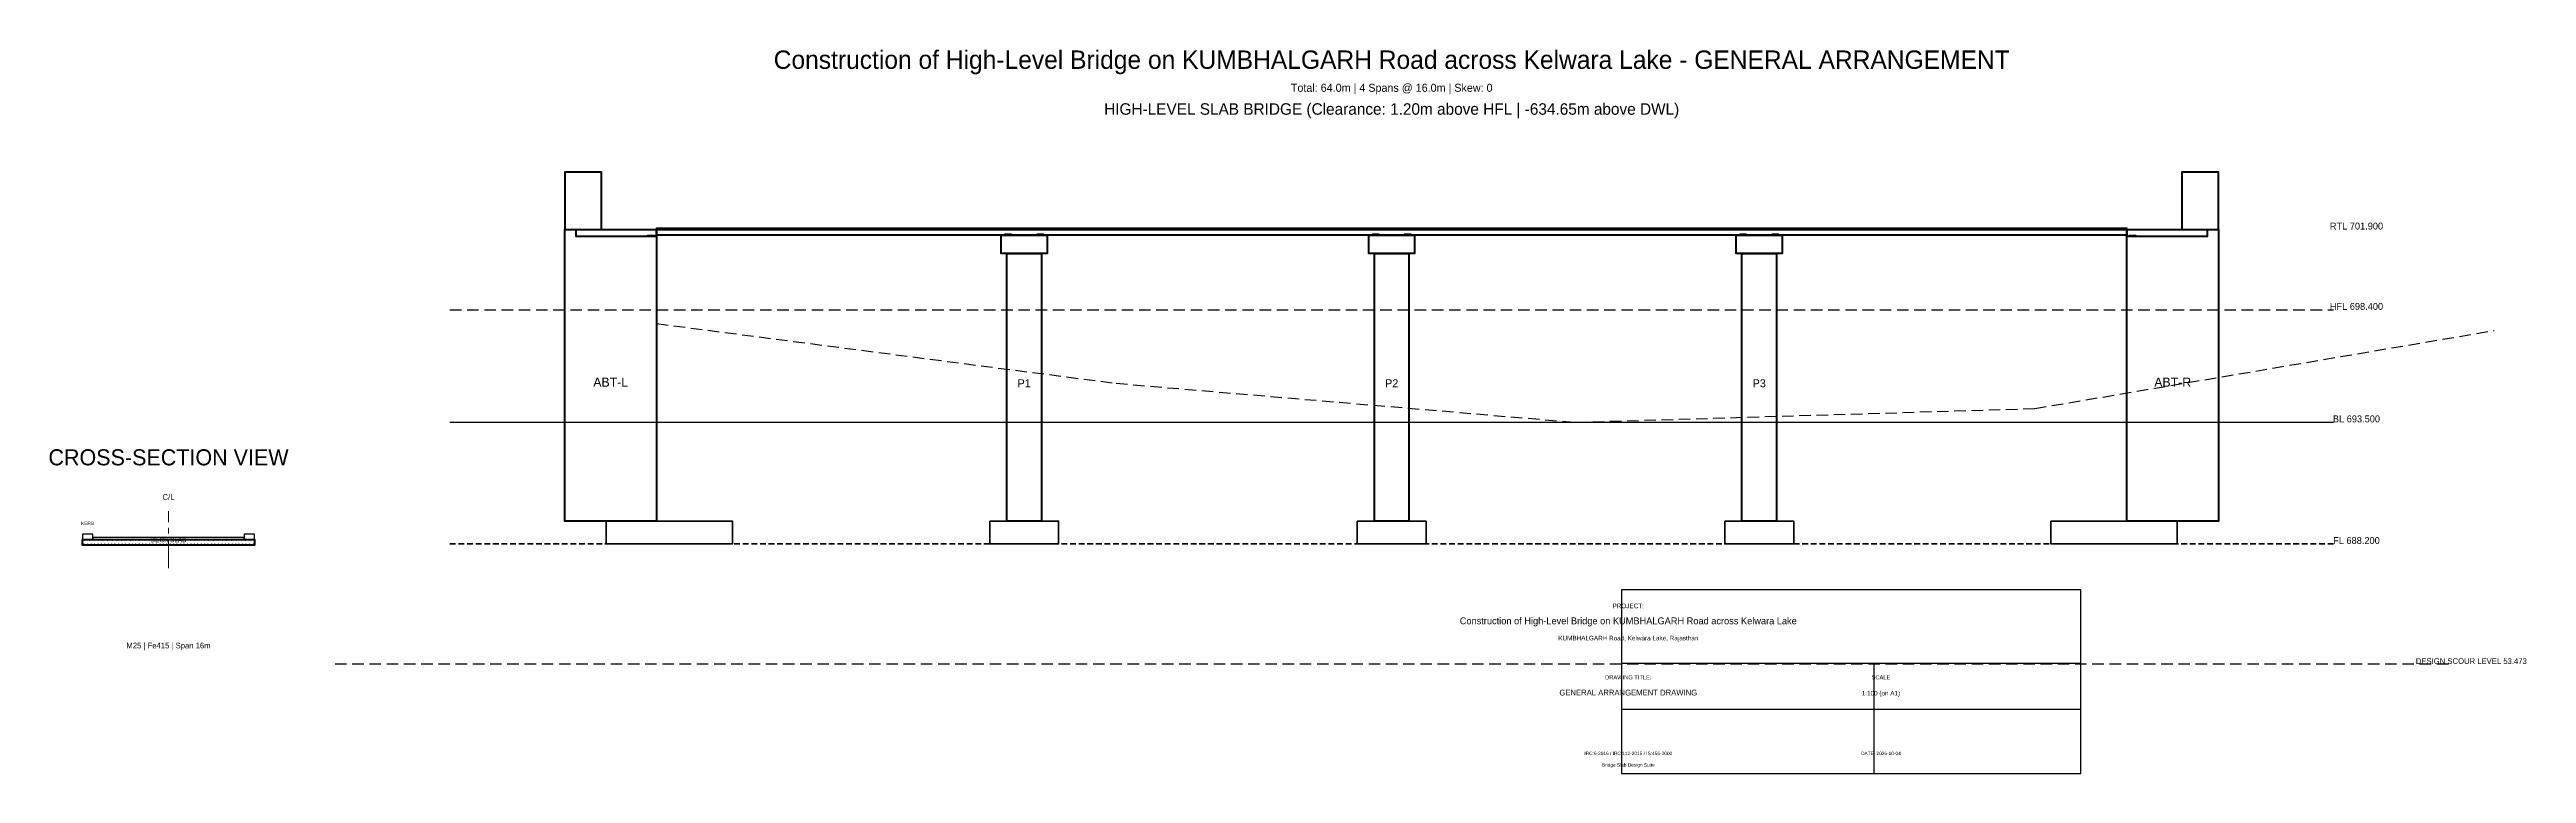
# Model space of a CAD drawing. Header units: metres. Extents: x -26 to 81, y -14 to 730.
# Drawn here: x -26.4 to 81.4, y 698.2 to 729.7 of the extents above.
import ezdxf
from ezdxf.enums import TextEntityAlignment as Align

# ---------------------------------------------------------------- set-up
doc = ezdxf.new("R2010")
doc.units = ezdxf.units.M
for name, pattern in [('CENTER', [2, 1.25, -0.25, 0.25, -0.25]), ('DASHED', [0.75, 0.5, -0.25]), ('HIDDEN', [0.375, 0.25, -0.125])]:
    doc.linetypes.add(name, pattern=pattern)
for name, color, linetype, lineweight in [('A-GRID', 8, 'CENTER', 15), ('A-TEXT', 7, 'CONTINUOUS', 18), ('A-TITLE', 7, 'CONTINUOUS', 25), ('G-BED', 32, 'CONTINUOUS', 25), ('G-HFL', 150, 'DASHED', 25), ('G-NGL', 30, 'DASHED', 25), ('H-CONC', 253, 'CONTINUOUS', 15), ('S-ABUT', 5, 'CONTINUOUS', 50), ('S-BEARING', 6, 'CONTINUOUS', 30), ('S-DECK', 4, 'CONTINUOUS', 50), ('S-FNDTN', 2, 'HIDDEN', 35), ('S-KERB', 8, 'CONTINUOUS', 25), ('S-PIER', 3, 'CONTINUOUS', 50), ('S-PIERCAP', 3, 'CONTINUOUS', 40), ('X-REBAR', 1, 'CONTINUOUS', 18)]:
    doc.layers.add(name, color=color, linetype=linetype, lineweight=lineweight)

msp = doc.modelspace()

# ---------------------------------------------------------------- hatches: boundary and pattern name
at = {"layer": 'H-CONC'}
h = msp.add_hatch(dxfattribs=at)
h.set_pattern_fill('ANSI31', color=256, scale=0.05, style=0)
h.set_pattern_definition([])
h.paths.add_polyline_path([(0, 721.9), (64, 721.9), (64, 721.65), (0, 721.65)])
h = msp.add_hatch(dxfattribs=at)
h.set_pattern_fill('ANSI31', color=256, scale=0.04, style=0)
h.set_pattern_definition([])
h.paths.add_polyline_path([(15.25, 720.85), (16.75, 720.85), (16.75, 709.2), (15.25, 709.2)])
h = msp.add_hatch(dxfattribs=at)
h.set_pattern_fill('ANSI31', color=256, scale=0.04, style=0)
h.set_pattern_definition([])
h.paths.add_polyline_path([(31.25, 720.85), (32.75, 720.85), (32.75, 709.2), (31.25, 709.2)])
h = msp.add_hatch(dxfattribs=at)
h.set_pattern_fill('ANSI31', color=256, scale=0.04, style=0)
h.set_pattern_definition([])
h.paths.add_polyline_path([(47.25, 720.85), (48.75, 720.85), (48.75, 709.2), (47.25, 709.2)])
h = msp.add_hatch(dxfattribs=at)
h.set_pattern_fill('ANSI32', color=256, scale=0.08, style=0)
h.set_pattern_definition([])
h.paths.add_polyline_path([(-2.2, 709.2), (3.3, 709.2), (3.3, 708.2), (-2.2, 708.2)])
h = msp.add_hatch(dxfattribs=at)
h.set_pattern_fill('ANSI32', color=256, scale=0.08, style=0)
h.set_pattern_definition([])
h.paths.add_polyline_path([(60.7, 709.2), (66.2, 709.2), (66.2, 708.2), (60.7, 708.2)])
h = msp.add_hatch(dxfattribs=at)
h.set_pattern_fill('ANSI31', color=256, scale=0.03, style=0)
h.set_pattern_definition([])
h.paths.add_polyline_path([(-25, 708.4), (-17.5, 708.4), (-17.5, 708.15), (-25, 708.15)])

# ---------------------------------------------------------------- linework, layer by layer
at = {"layer": 'A-GRID', "linetype": 'CENTER'}
msp.add_line((-21.25, 707.15), (-21.25, 709.625), dxfattribs=at)
at = {"layer": 'A-TITLE', "linetype": 'CONTINUOUS'}
for p, q in [((42, 703), (62, 703)), ((53, 698.2), (53, 703)), ((42, 701), (62, 701))]:
    msp.add_line(p, q, dxfattribs=at)
msp.add_lwpolyline([(42, 698.2), (62, 698.2), (62, 706.2), (42, 706.2)], close=True, dxfattribs=at)
at = {"layer": 'G-BED', "linetype": 'CONTINUOUS'}
msp.add_line((-9, 713.5), (73, 713.5), dxfattribs=at)
at = {"layer": 'G-BED', "linetype": 'DASHED'}
msp.add_line((-14, 702.973), (78, 702.973), dxfattribs=at)
at = {"layer": 'G-HFL', "linetype": 'DASHED'}
msp.add_line((-9, 718.4), (73, 718.4), dxfattribs=at)
at = {"layer": 'G-NGL', "linetype": 'DASHED'}
msp.add_lwpolyline([(0, 717.8), (20, 715.2), (40, 713.5), (60, 714.1), (80, 717.5)], dxfattribs=at)
at = {"layer": 'S-ABUT', "linetype": 'CONTINUOUS'}
for points in [[(-4, 721.9), (-2.4, 721.9), (-2.4, 724.4), (-4, 724.4)], [(66.4, 721.9), (68, 721.9), (68, 724.4), (66.4, 724.4)], [(-4, 721.9), (0, 721.9), (0, 709.2), (-4, 709.2)], [(64, 721.9), (68, 721.9), (68, 709.2), (64, 709.2)]]:
    msp.add_lwpolyline(points, close=True, dxfattribs=at)
at = {"layer": 'S-BEARING', "linetype": 'CONTINUOUS'}
for points in [[(-0.4, 721.65), (-0.1, 721.65), (-0.1, 721.6), (-0.4, 721.6)], [(15.15, 721.65), (15.45, 721.65), (15.45, 721.7), (15.15, 721.7)], [(16.55, 721.65), (16.85, 721.65), (16.85, 721.7), (16.55, 721.7)], [(31.15, 721.65), (31.45, 721.65), (31.45, 721.7), (31.15, 721.7)], [(32.55, 721.65), (32.85, 721.65), (32.85, 721.7), (32.55, 721.7)], [(47.15, 721.65), (47.45, 721.65), (47.45, 721.7), (47.15, 721.7)], [(48.55, 721.65), (48.85, 721.65), (48.85, 721.7), (48.55, 721.7)], [(64.1, 721.65), (64.4, 721.65), (64.4, 721.6), (64.1, 721.6)]]:
    msp.add_lwpolyline(points, close=True, dxfattribs=at)
at = {"layer": 'S-DECK', "linetype": 'CONTINUOUS'}
msp.add_line((0, 721.9), (64, 721.9), dxfattribs=at)
for points in [[(-3.5, 721.9), (0, 721.9), (0, 721.6), (-3.5, 721.6)], [(0, 721.9), (64, 721.9), (64, 721.65), (0, 721.65)], [(64, 721.9), (67.5, 721.9), (67.5, 721.6), (64, 721.6)], [(-25, 708.4), (-17.5, 708.4), (-17.5, 708.15), (-25, 708.15)]]:
    msp.add_lwpolyline(points, close=True, dxfattribs=at)
at = {"layer": 'S-FNDTN', "linetype": 'HIDDEN'}
msp.add_line((-9, 708.2), (73, 708.2), dxfattribs=at)
at = {"layer": 'S-FNDTN', "linetype": 'CONTINUOUS'}
for points in [[(-2.2, 709.2), (3.3, 709.2), (3.3, 708.2), (-2.2, 708.2)], [(14.5, 709.2), (17.5, 709.2), (17.5, 708.2), (14.5, 708.2)], [(30.5, 709.2), (33.5, 709.2), (33.5, 708.2), (30.5, 708.2)], [(46.5, 709.2), (49.5, 709.2), (49.5, 708.2), (46.5, 708.2)], [(60.7, 709.2), (66.2, 709.2), (66.2, 708.2), (60.7, 708.2)]]:
    msp.add_lwpolyline(points, close=True, dxfattribs=at)
at = {"layer": 'S-KERB', "linetype": 'CONTINUOUS'}
for points in [[(0, 721.975), (64, 721.975), (64, 721.9), (0, 721.9)], [(-25, 708.4), (-24.55, 708.4), (-24.55, 708.625), (-25, 708.625)], [(-24.55, 708.4), (-17.95, 708.4), (-17.95, 708.475), (-24.55, 708.475)], [(-17.95, 708.4), (-17.5, 708.4), (-17.5, 708.625), (-17.95, 708.625)]]:
    msp.add_lwpolyline(points, close=True, dxfattribs=at)
at = {"layer": 'S-PIER', "linetype": 'CONTINUOUS'}
for points in [[(15.25, 720.85), (16.75, 720.85), (16.75, 709.2), (15.25, 709.2)], [(31.25, 720.85), (32.75, 720.85), (32.75, 709.2), (31.25, 709.2)], [(47.25, 720.85), (48.75, 720.85), (48.75, 709.2), (47.25, 709.2)]]:
    msp.add_lwpolyline(points, close=True, dxfattribs=at)
at = {"layer": 'S-PIERCAP', "linetype": 'CONTINUOUS'}
for points in [[(15, 721.65), (17, 721.65), (17, 720.85), (15, 720.85)], [(31, 721.65), (33, 721.65), (33, 720.85), (31, 720.85)], [(47, 721.65), (49, 721.65), (49, 720.85), (47, 720.85)]]:
    msp.add_lwpolyline(points, close=True, dxfattribs=at)
at = {"layer": 'X-REBAR'}
for centre, radius in [((-24.925, 708.19), 0.01), ((-24.9, 708.36), 0.008), ((-24.775, 708.19), 0.01), ((-24.7, 708.36), 0.008), ((-24.625, 708.19), 0.01), ((-24.5, 708.36), 0.008), ((-24.475, 708.19), 0.01), ((-24.325, 708.19), 0.01), ((-24.3, 708.36), 0.008), ((-24.175, 708.19), 0.01), ((-24.1, 708.36), 0.008), ((-24.025, 708.19), 0.01), ((-23.9, 708.36), 0.008), ((-23.875, 708.19), 0.01), ((-23.725, 708.19), 0.01), ((-23.7, 708.36), 0.008), ((-23.575, 708.19), 0.01), ((-23.5, 708.36), 0.008), ((-23.425, 708.19), 0.01), ((-23.3, 708.36), 0.008), ((-23.275, 708.19), 0.01), ((-23.125, 708.19), 0.01), ((-23.1, 708.36), 0.008), ((-22.975, 708.19), 0.01), ((-22.9, 708.36), 0.008), ((-22.825, 708.19), 0.01), ((-22.7, 708.36), 0.008), ((-22.675, 708.19), 0.01), ((-22.525, 708.19), 0.01), ((-22.5, 708.36), 0.008), ((-22.375, 708.19), 0.01), ((-22.3, 708.36), 0.008), ((-22.225, 708.19), 0.01), ((-22.1, 708.36), 0.008), ((-22.075, 708.19), 0.01), ((-21.925, 708.19), 0.01), ((-21.9, 708.36), 0.008), ((-21.775, 708.19), 0.01), ((-21.7, 708.36), 0.008), ((-21.625, 708.19), 0.01), ((-21.5, 708.36), 0.008), ((-21.475, 708.19), 0.01), ((-21.325, 708.19), 0.01), ((-21.3, 708.36), 0.008), ((-21.175, 708.19), 0.01), ((-21.1, 708.36), 0.008), ((-21.025, 708.19), 0.01), ((-20.9, 708.36), 0.008), ((-20.875, 708.19), 0.01), ((-20.725, 708.19), 0.01), ((-20.7, 708.36), 0.008), ((-20.575, 708.19), 0.01), ((-20.5, 708.36), 0.008), ((-20.425, 708.19), 0.01), ((-20.3, 708.36), 0.008), ((-20.275, 708.19), 0.01), ((-20.125, 708.19), 0.01), ((-20.1, 708.36), 0.008), ((-19.975, 708.19), 0.01), ((-19.9, 708.36), 0.008), ((-19.825, 708.19), 0.01), ((-19.7, 708.36), 0.008), ((-19.675, 708.19), 0.01), ((-19.525, 708.19), 0.01), ((-19.5, 708.36), 0.008), ((-19.375, 708.19), 0.01), ((-19.3, 708.36), 0.008), ((-19.225, 708.19), 0.01), ((-19.1, 708.36), 0.008), ((-19.075, 708.19), 0.01), ((-18.925, 708.19), 0.01), ((-18.9, 708.36), 0.008), ((-18.775, 708.19), 0.01), ((-18.7, 708.36), 0.008), ((-18.625, 708.19), 0.01), ((-18.5, 708.36), 0.008), ((-18.475, 708.19), 0.01), ((-18.325, 708.19), 0.01), ((-18.3, 708.36), 0.008), ((-18.175, 708.19), 0.01), ((-18.1, 708.36), 0.008), ((-18.025, 708.19), 0.01), ((-17.9, 708.36), 0.008), ((-17.875, 708.19), 0.01), ((-17.725, 708.19), 0.01), ((-17.7, 708.36), 0.008), ((-17.575, 708.19), 0.01)]:
    msp.add_circle(centre, radius, dxfattribs=at)

# ---------------------------------------------------------------- texts
at = {"layer": 'A-GRID'}
msp.add_text('C/L', height=0.25, dxfattribs=at).set_placement((-21.25, 710.125), align=Align.CENTER)
at = {"layer": 'A-TEXT'}
for s, height, p in [('Construction of High-Level Bridge on KUMBHALGARH Road across Kelwara Lake - GENERAL ARRANGEMENT', 0.8, (32, 728.9)), ('Total: 64.0m | 4 Spans @ 16.0m | Skew: 0', 0.35, (32, 727.9)), ('HIGH-LEVEL SLAB BRIDGE (Clearance: 1.20m above HFL | -634.65m above DWL)', 0.5, (32, 726.9)), ('RTL 701.900', 0.3, (74, 721.9)), ('ABT-L', 0.4, (-2, 715.05)), ('P1', 0.35, (16, 715.025)), ('P2', 0.35, (32, 715.025)), ('P3', 0.35, (48, 715.025)), ('ABT-R', 0.4, (66, 715.05)), ('CROSS-SECTION VIEW', 0.7, (-21.25, 711.625)), ('KERB', 0.15, (-24.775, 709.025)), ('DECK SLAB', 0.2, (-21.25, 708.275)), ('FL 688.200', 0.3, (74, 708.2)), ('M25 | Fe415 | Span 16m', 0.25, (-21.25, 703.65))]:
    msp.add_text(s, height=height, dxfattribs=at).set_placement(p, align=Align.CENTER)
at = {"layer": 'A-TITLE'}
for s, height, p in [('PROJECT:', 0.2, (42.3, 705.4)), ('Construction of High-Level Bridge on KUMBHALGARH Road across Kelwara Lake', 0.3, (42.3, 704.7)), ('KUMBHALGARH Road, Kelwara Lake, Rajasthan', 0.2, (42.3, 704)), ('DRAWING TITLE:', 0.18, (42.3, 702.3)), ('SCALE', 0.18, (53.3, 702.3)), ('GENERAL ARRANGEMENT DRAWING', 0.25, (42.3, 701.6)), ('1:100 (on A1)', 0.2, (53.3, 701.6)), ('IRC:6-2016 / IRC:112-2015 / IS:456-2000', 0.15, (42.3, 699)), ('DATE: 2026-10-04', 0.15, (53.3, 699)), ('Bridge Slab Design Suite', 0.15, (42.3, 698.5))]:
    msp.add_text(s, height=height, dxfattribs=at).set_placement(p, align=Align.CENTER)
at = {"layer": 'G-BED'}
for s, height, p in [('BL 693.500', 0.3, (74, 713.5)), ('DESIGN SCOUR LEVEL 53.473', 0.25, (79, 702.973))]:
    msp.add_text(s, height=height, dxfattribs=at).set_placement(p, align=Align.CENTER)
at = {"layer": 'G-HFL'}
msp.add_text('HFL 698.400', height=0.3, dxfattribs=at).set_placement((74, 718.4), align=Align.CENTER)

doc.saveas('drawing.dxf')
